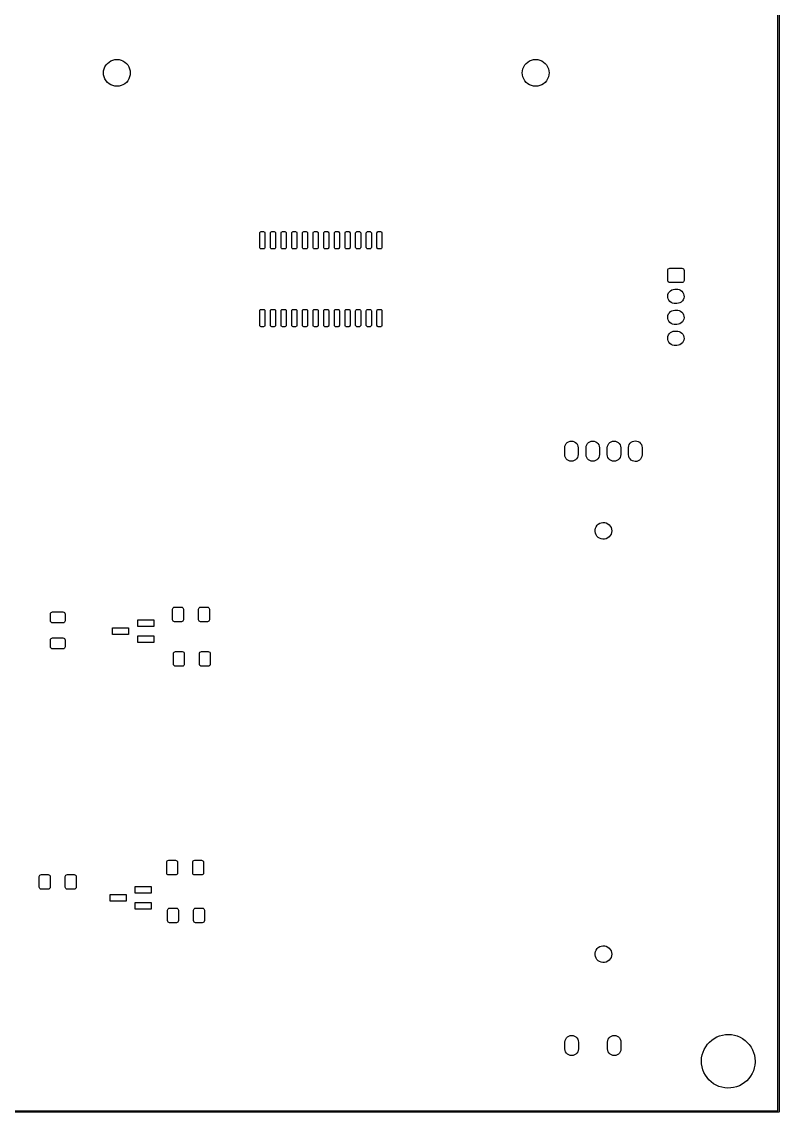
# Model space of a CAD drawing. Extents: x 0 to 360, y 0 to 260.
# Drawn here: x 269.7 to 360.1, y -0.1 to 130 of the extents above; entities that cross this region are included whole.
import ezdxf

# ---------------------------------------------------------------- set-up
doc = ezdxf.new("R2010")
doc.units = 0
doc.layers.add('BLACK', color=7, linetype='CONTINUOUS')

msp = doc.modelspace()

# ---------------------------------------------------------------- linework, layer by layer
at = {"layer": 'BLACK', "linetype": 'CONTINUOUS'}
for p, q in [((359.925, 0.075), (359.925, 259.925)), ((360.075, 260), (360.075, 0)), ((279.766, 124.85), (279.929, 125.041)), ((279.929, 125.041), (280.12, 125.204)), ((280.12, 125.204), (280.334, 125.336)), ((280.334, 125.336), (280.566, 125.432)), ((280.566, 125.432), (280.81, 125.49)), ((280.81, 125.49), (281.06, 125.51)), ((281.06, 125.51), (281.31, 125.49)), ((281.31, 125.49), (281.554, 125.432)), ((281.554, 125.432), (281.786, 125.336)), ((281.786, 125.336), (282, 125.204)), ((282, 125.204), (282.191, 125.041)), ((282.191, 125.041), (282.354, 124.85)), ((329.726, 124.85), (329.889, 125.041)), ((329.889, 125.041), (330.08, 125.204)), ((330.08, 125.204), (330.294, 125.336)), ((330.294, 125.336), (330.526, 125.432)), ((330.526, 125.432), (330.77, 125.49)), ((330.77, 125.49), (331.02, 125.51)), ((331.02, 125.51), (331.27, 125.49)), ((331.27, 125.49), (331.514, 125.432)), ((331.514, 125.432), (331.746, 125.336)), ((331.746, 125.336), (331.96, 125.204)), ((331.96, 125.204), (332.151, 125.041)), ((332.151, 125.041), (332.314, 124.85)), ((279.46, 123.91), (279.48, 124.16)), ((279.48, 123.66), (279.46, 123.91)), ((279.48, 124.16), (279.538, 124.404)), ((279.538, 123.416), (279.48, 123.66)), ((279.538, 124.404), (279.634, 124.636)), ((279.634, 124.636), (279.766, 124.85)), ((282.354, 124.85), (282.486, 124.636)), ((282.486, 124.636), (282.582, 124.404)), ((282.582, 124.404), (282.64, 124.16)), ((282.64, 123.66), (282.582, 123.416)), ((282.64, 124.16), (282.66, 123.91)), ((282.66, 123.91), (282.64, 123.66)), ((329.42, 123.91), (329.44, 124.16)), ((329.44, 123.66), (329.42, 123.91)), ((329.44, 124.16), (329.498, 124.404)), ((329.498, 123.416), (329.44, 123.66)), ((329.498, 124.404), (329.594, 124.636)), ((329.594, 124.636), (329.726, 124.85)), ((332.314, 124.85), (332.446, 124.636)), ((332.446, 124.636), (332.542, 124.404)), ((332.542, 124.404), (332.6, 124.16)), ((332.6, 123.66), (332.542, 123.416)), ((332.6, 124.16), (332.62, 123.91)), ((332.62, 123.91), (332.6, 123.66)), ((279.634, 123.184), (279.538, 123.416)), ((279.766, 122.97), (279.634, 123.184)), ((279.929, 122.779), (279.766, 122.97)), ((280.12, 122.616), (279.929, 122.779)), ((280.334, 122.484), (280.12, 122.616)), ((280.566, 122.388), (280.334, 122.484)), ((280.81, 122.33), (280.566, 122.388)), ((281.06, 122.31), (280.81, 122.33)), ((281.31, 122.33), (281.06, 122.31)), ((281.554, 122.388), (281.31, 122.33)), ((281.786, 122.484), (281.554, 122.388)), ((282, 122.616), (281.786, 122.484)), ((282.191, 122.779), (282, 122.616)), ((282.354, 122.97), (282.191, 122.779)), ((282.486, 123.184), (282.354, 122.97)), ((282.582, 123.416), (282.486, 123.184)), ((329.594, 123.184), (329.498, 123.416)), ((329.726, 122.97), (329.594, 123.184)), ((329.889, 122.779), (329.726, 122.97)), ((330.08, 122.616), (329.889, 122.779)), ((330.294, 122.484), (330.08, 122.616)), ((330.526, 122.388), (330.294, 122.484)), ((330.77, 122.33), (330.526, 122.388)), ((331.02, 122.31), (330.77, 122.33)), ((331.27, 122.33), (331.02, 122.31)), ((331.514, 122.388), (331.27, 122.33)), ((331.746, 122.484), (331.514, 122.388)), ((331.96, 122.616), (331.746, 122.484)), ((332.151, 122.779), (331.96, 122.616)), ((332.314, 122.97), (332.151, 122.779)), ((332.446, 123.184), (332.314, 122.97)), ((332.542, 123.416), (332.446, 123.184)), ((298.115, 104.825), (298.126, 104.882)), ((298.115, 103.075), (298.115, 104.825)), ((298.126, 104.882), (298.159, 104.931)), ((298.159, 104.931), (298.208, 104.964)), ((298.208, 104.964), (298.265, 104.975)), ((298.265, 104.975), (298.565, 104.975)), ((298.565, 104.975), (298.622, 104.964)), ((298.622, 104.964), (298.671, 104.931)), ((298.671, 104.931), (298.704, 104.882)), ((298.704, 104.882), (298.715, 104.825)), ((298.715, 104.825), (298.715, 103.075)), ((299.385, 104.825), (299.396, 104.882)), ((299.385, 103.075), (299.385, 104.825)), ((299.396, 104.882), (299.429, 104.931)), ((299.429, 104.931), (299.478, 104.964)), ((299.478, 104.964), (299.535, 104.975)), ((299.535, 104.975), (299.835, 104.975)), ((299.835, 104.975), (299.892, 104.964)), ((299.892, 104.964), (299.941, 104.931)), ((299.941, 104.931), (299.974, 104.882)), ((299.974, 104.882), (299.985, 104.825)), ((299.985, 104.825), (299.985, 103.075)), ((300.655, 104.825), (300.666, 104.882)), ((300.655, 103.075), (300.655, 104.825)), ((300.666, 104.882), (300.699, 104.931)), ((300.699, 104.931), (300.748, 104.964)), ((300.748, 104.964), (300.805, 104.975)), ((300.805, 104.975), (301.105, 104.975)), ((301.105, 104.975), (301.162, 104.964)), ((301.162, 104.964), (301.211, 104.931)), ((301.211, 104.931), (301.244, 104.882)), ((301.244, 104.882), (301.255, 104.825)), ((301.255, 104.825), (301.255, 103.075)), ((301.925, 104.825), (301.936, 104.882)), ((301.925, 103.075), (301.925, 104.825)), ((301.936, 104.882), (301.969, 104.931)), ((301.969, 104.931), (302.018, 104.964)), ((302.018, 104.964), (302.075, 104.975)), ((302.075, 104.975), (302.375, 104.975)), ((302.375, 104.975), (302.432, 104.964)), ((302.432, 104.964), (302.481, 104.931)), ((302.481, 104.931), (302.514, 104.882)), ((302.514, 104.882), (302.525, 104.825)), ((302.525, 104.825), (302.525, 103.075)), ((303.195, 104.825), (303.206, 104.882)), ((303.195, 103.075), (303.195, 104.825)), ((303.206, 104.882), (303.239, 104.931)), ((303.239, 104.931), (303.288, 104.964)), ((303.288, 104.964), (303.345, 104.975)), ((303.345, 104.975), (303.645, 104.975)), ((303.645, 104.975), (303.702, 104.964)), ((303.702, 104.964), (303.751, 104.931)), ((303.751, 104.931), (303.784, 104.882)), ((303.784, 104.882), (303.795, 104.825)), ((303.795, 104.825), (303.795, 103.075)), ((304.465, 104.825), (304.476, 104.882)), ((304.465, 103.075), (304.465, 104.825)), ((304.476, 104.882), (304.509, 104.931)), ((304.509, 104.931), (304.558, 104.964)), ((304.558, 104.964), (304.615, 104.975)), ((304.615, 104.975), (304.915, 104.975)), ((304.915, 104.975), (304.972, 104.964)), ((304.972, 104.964), (305.021, 104.931)), ((305.021, 104.931), (305.054, 104.882)), ((305.054, 104.882), (305.065, 104.825)), ((305.065, 104.825), (305.065, 103.075)), ((305.735, 104.825), (305.746, 104.882)), ((305.735, 103.075), (305.735, 104.825)), ((305.746, 104.882), (305.779, 104.931)), ((305.779, 104.931), (305.828, 104.964)), ((305.828, 104.964), (305.885, 104.975)), ((305.885, 104.975), (306.185, 104.975)), ((306.185, 104.975), (306.242, 104.964)), ((306.242, 104.964), (306.291, 104.931)), ((306.291, 104.931), (306.324, 104.882)), ((306.324, 104.882), (306.335, 104.825)), ((306.335, 104.825), (306.335, 103.075)), ((307.005, 104.825), (307.016, 104.882)), ((307.005, 103.075), (307.005, 104.825)), ((307.016, 104.882), (307.049, 104.931)), ((307.049, 104.931), (307.098, 104.964)), ((307.098, 104.964), (307.155, 104.975)), ((307.155, 104.975), (307.455, 104.975)), ((307.455, 104.975), (307.512, 104.964)), ((307.512, 104.964), (307.561, 104.931)), ((307.561, 104.931), (307.594, 104.882)), ((307.594, 104.882), (307.605, 104.825)), ((307.605, 104.825), (307.605, 103.075)), ((308.275, 104.825), (308.286, 104.882)), ((308.275, 103.075), (308.275, 104.825)), ((308.286, 104.882), (308.319, 104.931)), ((308.319, 104.931), (308.368, 104.964)), ((308.368, 104.964), (308.425, 104.975)), ((308.425, 104.975), (308.725, 104.975)), ((308.725, 104.975), (308.782, 104.964)), ((308.782, 104.964), (308.831, 104.931)), ((308.831, 104.931), (308.864, 104.882)), ((308.864, 104.882), (308.875, 104.825)), ((308.875, 104.825), (308.875, 103.075)), ((309.545, 104.825), (309.556, 104.882)), ((309.545, 103.075), (309.545, 104.825)), ((309.556, 104.882), (309.589, 104.931)), ((309.589, 104.931), (309.638, 104.964)), ((309.638, 104.964), (309.695, 104.975)), ((309.695, 104.975), (309.995, 104.975)), ((309.995, 104.975), (310.052, 104.964)), ((310.052, 104.964), (310.101, 104.931)), ((310.101, 104.931), (310.134, 104.882)), ((310.134, 104.882), (310.145, 104.825)), ((310.145, 104.825), (310.145, 103.075)), ((310.815, 104.825), (310.826, 104.882)), ((310.815, 103.075), (310.815, 104.825)), ((310.826, 104.882), (310.859, 104.931)), ((310.859, 104.931), (310.908, 104.964)), ((310.908, 104.964), (310.965, 104.975)), ((310.965, 104.975), (311.265, 104.975)), ((311.265, 104.975), (311.322, 104.964)), ((311.322, 104.964), (311.371, 104.931)), ((311.371, 104.931), (311.404, 104.882)), ((311.404, 104.882), (311.415, 104.825)), ((311.415, 104.825), (311.415, 103.075)), ((312.085, 104.825), (312.096, 104.882)), ((312.085, 103.075), (312.085, 104.825)), ((312.096, 104.882), (312.129, 104.931)), ((312.129, 104.931), (312.178, 104.964)), ((312.178, 104.964), (312.235, 104.975)), ((312.235, 104.975), (312.535, 104.975)), ((312.535, 104.975), (312.592, 104.964)), ((312.592, 104.964), (312.641, 104.931)), ((312.641, 104.931), (312.674, 104.882)), ((312.674, 104.882), (312.685, 104.825)), ((312.685, 104.825), (312.685, 103.075)), ((298.126, 103.018), (298.115, 103.075)), ((298.159, 102.969), (298.126, 103.018)), ((298.208, 102.936), (298.159, 102.969)), ((298.265, 102.925), (298.208, 102.936)), ((298.565, 102.925), (298.265, 102.925)), ((298.622, 102.936), (298.565, 102.925)), ((298.671, 102.969), (298.622, 102.936)), ((298.704, 103.018), (298.671, 102.969)), ((298.715, 103.075), (298.704, 103.018)), ((299.396, 103.018), (299.385, 103.075)), ((299.429, 102.969), (299.396, 103.018)), ((299.478, 102.936), (299.429, 102.969)), ((299.535, 102.925), (299.478, 102.936)), ((299.835, 102.925), (299.535, 102.925)), ((299.892, 102.936), (299.835, 102.925)), ((299.941, 102.969), (299.892, 102.936)), ((299.974, 103.018), (299.941, 102.969)), ((299.985, 103.075), (299.974, 103.018)), ((300.666, 103.018), (300.655, 103.075)), ((300.699, 102.969), (300.666, 103.018)), ((300.748, 102.936), (300.699, 102.969)), ((300.805, 102.925), (300.748, 102.936)), ((301.105, 102.925), (300.805, 102.925)), ((301.162, 102.936), (301.105, 102.925)), ((301.211, 102.969), (301.162, 102.936)), ((301.244, 103.018), (301.211, 102.969)), ((301.255, 103.075), (301.244, 103.018)), ((301.936, 103.018), (301.925, 103.075)), ((301.969, 102.969), (301.936, 103.018)), ((302.018, 102.936), (301.969, 102.969)), ((302.075, 102.925), (302.018, 102.936)), ((302.375, 102.925), (302.075, 102.925)), ((302.432, 102.936), (302.375, 102.925)), ((302.481, 102.969), (302.432, 102.936)), ((302.514, 103.018), (302.481, 102.969)), ((302.525, 103.075), (302.514, 103.018)), ((303.206, 103.018), (303.195, 103.075)), ((303.239, 102.969), (303.206, 103.018)), ((303.288, 102.936), (303.239, 102.969)), ((303.345, 102.925), (303.288, 102.936)), ((303.645, 102.925), (303.345, 102.925)), ((303.702, 102.936), (303.645, 102.925)), ((303.751, 102.969), (303.702, 102.936)), ((303.784, 103.018), (303.751, 102.969)), ((303.795, 103.075), (303.784, 103.018)), ((304.476, 103.018), (304.465, 103.075)), ((304.509, 102.969), (304.476, 103.018)), ((304.558, 102.936), (304.509, 102.969)), ((304.615, 102.925), (304.558, 102.936)), ((304.915, 102.925), (304.615, 102.925)), ((304.972, 102.936), (304.915, 102.925)), ((305.021, 102.969), (304.972, 102.936)), ((305.054, 103.018), (305.021, 102.969)), ((305.065, 103.075), (305.054, 103.018)), ((305.746, 103.018), (305.735, 103.075)), ((305.779, 102.969), (305.746, 103.018)), ((305.828, 102.936), (305.779, 102.969)), ((305.885, 102.925), (305.828, 102.936)), ((306.185, 102.925), (305.885, 102.925)), ((306.242, 102.936), (306.185, 102.925)), ((306.291, 102.969), (306.242, 102.936)), ((306.324, 103.018), (306.291, 102.969)), ((306.335, 103.075), (306.324, 103.018)), ((307.016, 103.018), (307.005, 103.075)), ((307.049, 102.969), (307.016, 103.018)), ((307.098, 102.936), (307.049, 102.969)), ((307.155, 102.925), (307.098, 102.936)), ((307.455, 102.925), (307.155, 102.925)), ((307.512, 102.936), (307.455, 102.925)), ((307.561, 102.969), (307.512, 102.936)), ((307.594, 103.018), (307.561, 102.969)), ((307.605, 103.075), (307.594, 103.018)), ((308.286, 103.018), (308.275, 103.075)), ((308.319, 102.969), (308.286, 103.018)), ((308.368, 102.936), (308.319, 102.969)), ((308.425, 102.925), (308.368, 102.936)), ((308.725, 102.925), (308.425, 102.925)), ((308.782, 102.936), (308.725, 102.925)), ((308.831, 102.969), (308.782, 102.936)), ((308.864, 103.018), (308.831, 102.969)), ((308.875, 103.075), (308.864, 103.018)), ((309.556, 103.018), (309.545, 103.075)), ((309.589, 102.969), (309.556, 103.018)), ((309.638, 102.936), (309.589, 102.969)), ((309.695, 102.925), (309.638, 102.936)), ((309.995, 102.925), (309.695, 102.925)), ((310.052, 102.936), (309.995, 102.925)), ((310.101, 102.969), (310.052, 102.936)), ((310.134, 103.018), (310.101, 102.969)), ((310.145, 103.075), (310.134, 103.018)), ((310.826, 103.018), (310.815, 103.075)), ((310.859, 102.969), (310.826, 103.018)), ((310.908, 102.936), (310.859, 102.969)), ((310.965, 102.925), (310.908, 102.936)), ((311.265, 102.925), (310.965, 102.925)), ((311.322, 102.936), (311.265, 102.925)), ((311.371, 102.969), (311.322, 102.936)), ((311.404, 103.018), (311.371, 102.969)), ((311.415, 103.075), (311.404, 103.018)), ((312.096, 103.018), (312.085, 103.075)), ((312.129, 102.969), (312.096, 103.018)), ((312.178, 102.936), (312.129, 102.969)), ((312.235, 102.925), (312.178, 102.936)), ((312.535, 102.925), (312.235, 102.925)), ((312.592, 102.936), (312.535, 102.925)), ((312.641, 102.969), (312.592, 102.936)), ((312.674, 103.018), (312.641, 102.969)), ((312.685, 103.075), (312.674, 103.018)), ((346.775, 100.35), (346.794, 100.446)), ((346.775, 99.15), (346.775, 100.35)), ((346.794, 100.446), (346.848, 100.527)), ((346.848, 100.527), (346.929, 100.581)), ((346.929, 100.581), (347.025, 100.6)), ((347.025, 100.6), (348.475, 100.6)), ((348.475, 100.6), (348.571, 100.581)), ((348.571, 100.581), (348.652, 100.527)), ((348.652, 100.527), (348.706, 100.446)), ((348.706, 100.446), (348.725, 100.35)), ((348.725, 100.35), (348.725, 99.15)), ((346.794, 99.0543), (346.775, 99.15)), ((346.848, 98.9732), (346.794, 99.0543)), ((346.929, 98.919), (346.848, 98.9732)), ((347.025, 98.9), (346.929, 98.919)), ((348.475, 98.9), (347.025, 98.9)), ((348.571, 98.919), (348.475, 98.9)), ((348.652, 98.9732), (348.571, 98.919)), ((348.706, 99.0543), (348.652, 98.9732)), ((348.725, 99.15), (348.706, 99.0543)), ((346.806, 97.4786), (346.874, 97.6491)), ((346.874, 97.6491), (346.978, 97.8009)), ((346.978, 97.8009), (347.111, 97.927)), ((347.111, 97.927), (347.268, 98.0216)), ((347.268, 98.0216), (347.442, 98.0802)), ((347.442, 98.0802), (347.625, 98.1)), ((347.625, 98.1), (347.875, 98.1)), ((347.875, 98.1), (347.97, 98.0947)), ((347.97, 98.0947), (348.149, 98.0547)), ((348.149, 98.0547), (348.315, 97.9771)), ((348.315, 97.9771), (348.461, 97.8655)), ((348.461, 97.8655), (348.58, 97.7253)), ((348.58, 97.7253), (348.665, 97.5629)), ((348.665, 97.5629), (348.714, 97.3859)), ((346.776, 97.2974), (346.806, 97.4786)), ((346.786, 97.1141), (346.776, 97.2974)), ((346.835, 96.9371), (346.786, 97.1141)), ((346.92, 96.7747), (346.835, 96.9371)), ((347.039, 96.6345), (346.92, 96.7747)), ((347.185, 96.5229), (347.039, 96.6345)), ((347.351, 96.4453), (347.185, 96.5229)), ((347.53, 96.4053), (347.351, 96.4453)), ((347.625, 96.4), (347.53, 96.4053)), ((347.875, 96.4), (347.625, 96.4)), ((348.058, 96.4198), (347.875, 96.4)), ((348.232, 96.4784), (348.058, 96.4198)), ((348.389, 96.5729), (348.232, 96.4784)), ((348.522, 96.6991), (348.389, 96.5729)), ((348.626, 96.8509), (348.522, 96.6991)), ((348.694, 97.0214), (348.626, 96.8509)), ((348.724, 97.2026), (348.694, 97.0214)), ((348.714, 97.3859), (348.724, 97.2026)), ((298.115, 95.525), (298.126, 95.5824)), ((298.115, 93.775), (298.115, 95.525)), ((298.126, 95.5824), (298.159, 95.6311)), ((298.159, 95.6311), (298.208, 95.6636)), ((298.208, 95.6636), (298.265, 95.675)), ((298.265, 95.675), (298.565, 95.675)), ((298.565, 95.675), (298.622, 95.6636)), ((298.622, 95.6636), (298.671, 95.6311)), ((298.671, 95.6311), (298.704, 95.5824)), ((298.704, 95.5824), (298.715, 95.525)), ((298.715, 95.525), (298.715, 93.775)), ((299.385, 95.525), (299.396, 95.5824)), ((299.385, 93.775), (299.385, 95.525)), ((299.396, 95.5824), (299.429, 95.6311)), ((299.429, 95.6311), (299.478, 95.6636)), ((299.478, 95.6636), (299.535, 95.675)), ((299.535, 95.675), (299.835, 95.675)), ((299.835, 95.675), (299.892, 95.6636)), ((299.892, 95.6636), (299.941, 95.6311)), ((299.941, 95.6311), (299.974, 95.5824)), ((299.974, 95.5824), (299.985, 95.525)), ((299.985, 95.525), (299.985, 93.775)), ((300.655, 95.525), (300.666, 95.5824)), ((300.655, 93.775), (300.655, 95.525)), ((300.666, 95.5824), (300.699, 95.6311)), ((300.699, 95.6311), (300.748, 95.6636)), ((300.748, 95.6636), (300.805, 95.675)), ((300.805, 95.675), (301.105, 95.675)), ((301.105, 95.675), (301.162, 95.6636)), ((301.162, 95.6636), (301.211, 95.6311)), ((301.211, 95.6311), (301.244, 95.5824)), ((301.244, 95.5824), (301.255, 95.525)), ((301.255, 95.525), (301.255, 93.775)), ((301.925, 95.525), (301.936, 95.5824)), ((301.925, 93.775), (301.925, 95.525)), ((301.936, 95.5824), (301.969, 95.6311)), ((301.969, 95.6311), (302.018, 95.6636)), ((302.018, 95.6636), (302.075, 95.675)), ((302.075, 95.675), (302.375, 95.675)), ((302.375, 95.675), (302.432, 95.6636)), ((302.432, 95.6636), (302.481, 95.6311)), ((302.481, 95.6311), (302.514, 95.5824)), ((302.514, 95.5824), (302.525, 95.525)), ((302.525, 95.525), (302.525, 93.775)), ((303.195, 95.525), (303.206, 95.5824)), ((303.195, 93.775), (303.195, 95.525)), ((303.206, 95.5824), (303.239, 95.6311)), ((303.239, 95.6311), (303.288, 95.6636)), ((303.288, 95.6636), (303.345, 95.675)), ((303.345, 95.675), (303.645, 95.675)), ((303.645, 95.675), (303.702, 95.6636)), ((303.702, 95.6636), (303.751, 95.6311)), ((303.751, 95.6311), (303.784, 95.5824)), ((303.784, 95.5824), (303.795, 95.525)), ((303.795, 95.525), (303.795, 93.775)), ((304.465, 95.525), (304.476, 95.5824)), ((304.465, 93.775), (304.465, 95.525)), ((304.476, 95.5824), (304.509, 95.6311)), ((304.509, 95.6311), (304.558, 95.6636)), ((304.558, 95.6636), (304.615, 95.675)), ((304.615, 95.675), (304.915, 95.675)), ((304.915, 95.675), (304.972, 95.6636)), ((304.972, 95.6636), (305.021, 95.6311)), ((305.021, 95.6311), (305.054, 95.5824)), ((305.054, 95.5824), (305.065, 95.525)), ((305.065, 95.525), (305.065, 93.775)), ((305.735, 95.525), (305.746, 95.5824)), ((305.735, 93.775), (305.735, 95.525)), ((305.746, 95.5824), (305.779, 95.6311)), ((305.779, 95.6311), (305.828, 95.6636)), ((305.828, 95.6636), (305.885, 95.675)), ((305.885, 95.675), (306.185, 95.675)), ((306.185, 95.675), (306.242, 95.6636)), ((306.242, 95.6636), (306.291, 95.6311)), ((306.291, 95.6311), (306.324, 95.5824)), ((306.324, 95.5824), (306.335, 95.525)), ((306.335, 95.525), (306.335, 93.775)), ((307.005, 95.525), (307.016, 95.5824)), ((307.005, 93.775), (307.005, 95.525)), ((307.016, 95.5824), (307.049, 95.6311)), ((307.049, 95.6311), (307.098, 95.6636)), ((307.098, 95.6636), (307.155, 95.675)), ((307.155, 95.675), (307.455, 95.675)), ((307.455, 95.675), (307.512, 95.6636)), ((307.512, 95.6636), (307.561, 95.6311)), ((307.561, 95.6311), (307.594, 95.5824)), ((307.594, 95.5824), (307.605, 95.525)), ((307.605, 95.525), (307.605, 93.775)), ((308.275, 95.525), (308.286, 95.5824)), ((308.275, 93.775), (308.275, 95.525)), ((308.286, 95.5824), (308.319, 95.6311)), ((308.319, 95.6311), (308.368, 95.6636)), ((308.368, 95.6636), (308.425, 95.675)), ((308.425, 95.675), (308.725, 95.675)), ((308.725, 95.675), (308.782, 95.6636)), ((308.782, 95.6636), (308.831, 95.6311)), ((308.831, 95.6311), (308.864, 95.5824)), ((308.864, 95.5824), (308.875, 95.525)), ((308.875, 95.525), (308.875, 93.775)), ((309.545, 95.525), (309.556, 95.5824)), ((309.545, 93.775), (309.545, 95.525)), ((309.556, 95.5824), (309.589, 95.6311)), ((309.589, 95.6311), (309.638, 95.6636)), ((309.638, 95.6636), (309.695, 95.675)), ((309.695, 95.675), (309.995, 95.675)), ((309.995, 95.675), (310.052, 95.6636)), ((310.052, 95.6636), (310.101, 95.6311)), ((310.101, 95.6311), (310.134, 95.5824)), ((310.134, 95.5824), (310.145, 95.525)), ((310.145, 95.525), (310.145, 93.775)), ((310.815, 95.525), (310.826, 95.5824)), ((310.815, 93.775), (310.815, 95.525)), ((310.826, 95.5824), (310.859, 95.6311)), ((310.859, 95.6311), (310.908, 95.6636)), ((310.908, 95.6636), (310.965, 95.675)), ((310.965, 95.675), (311.265, 95.675)), ((311.265, 95.675), (311.322, 95.6636)), ((311.322, 95.6636), (311.371, 95.6311)), ((311.371, 95.6311), (311.404, 95.5824)), ((311.404, 95.5824), (311.415, 95.525)), ((311.415, 95.525), (311.415, 93.775)), ((312.085, 95.525), (312.096, 95.5824)), ((312.085, 93.775), (312.085, 95.525)), ((312.096, 95.5824), (312.129, 95.6311)), ((312.129, 95.6311), (312.178, 95.6636)), ((312.178, 95.6636), (312.235, 95.675)), ((312.235, 95.675), (312.535, 95.675)), ((312.535, 95.675), (312.592, 95.6636)), ((312.592, 95.6636), (312.641, 95.6311)), ((312.641, 95.6311), (312.674, 95.5824)), ((312.674, 95.5824), (312.685, 95.525)), ((312.685, 95.525), (312.685, 93.775)), ((346.776, 94.7974), (346.806, 94.9786)), ((346.806, 94.9786), (346.874, 95.1491)), ((346.874, 95.1491), (346.978, 95.3009)), ((346.978, 95.3009), (347.111, 95.427)), ((347.111, 95.427), (347.268, 95.5216)), ((347.268, 95.5216), (347.442, 95.5802)), ((347.442, 95.5802), (347.625, 95.6)), ((347.625, 95.6), (347.875, 95.6)), ((347.875, 95.6), (347.97, 95.5947)), ((347.97, 95.5947), (348.149, 95.5547)), ((348.149, 95.5547), (348.315, 95.4771)), ((348.315, 95.4771), (348.461, 95.3655)), ((348.461, 95.3655), (348.58, 95.2253)), ((348.58, 95.2253), (348.665, 95.0629)), ((348.665, 95.0629), (348.714, 94.8859)), ((298.126, 93.7176), (298.115, 93.775)), ((298.159, 93.6689), (298.126, 93.7176)), ((298.208, 93.6364), (298.159, 93.6689)), ((298.671, 93.6689), (298.622, 93.6364)), ((298.704, 93.7176), (298.671, 93.6689)), ((298.715, 93.775), (298.704, 93.7176)), ((299.396, 93.7176), (299.385, 93.775)), ((299.429, 93.6689), (299.396, 93.7176)), ((299.478, 93.6364), (299.429, 93.6689)), ((299.941, 93.6689), (299.892, 93.6364)), ((299.974, 93.7176), (299.941, 93.6689)), ((299.985, 93.775), (299.974, 93.7176)), ((300.666, 93.7176), (300.655, 93.775)), ((300.699, 93.6689), (300.666, 93.7176)), ((300.748, 93.6364), (300.699, 93.6689)), ((301.211, 93.6689), (301.162, 93.6364)), ((301.244, 93.7176), (301.211, 93.6689)), ((301.255, 93.775), (301.244, 93.7176)), ((301.936, 93.7176), (301.925, 93.775)), ((301.969, 93.6689), (301.936, 93.7176)), ((302.018, 93.6364), (301.969, 93.6689)), ((302.481, 93.6689), (302.432, 93.6364)), ((302.514, 93.7176), (302.481, 93.6689)), ((302.525, 93.775), (302.514, 93.7176)), ((303.206, 93.7176), (303.195, 93.775)), ((303.239, 93.6689), (303.206, 93.7176)), ((303.288, 93.6364), (303.239, 93.6689)), ((303.751, 93.6689), (303.702, 93.6364)), ((303.784, 93.7176), (303.751, 93.6689)), ((303.795, 93.775), (303.784, 93.7176)), ((304.476, 93.7176), (304.465, 93.775)), ((304.509, 93.6689), (304.476, 93.7176)), ((304.558, 93.6364), (304.509, 93.6689)), ((305.021, 93.6689), (304.972, 93.6364)), ((305.054, 93.7176), (305.021, 93.6689)), ((305.065, 93.775), (305.054, 93.7176)), ((305.746, 93.7176), (305.735, 93.775)), ((305.779, 93.6689), (305.746, 93.7176)), ((305.828, 93.6364), (305.779, 93.6689)), ((306.291, 93.6689), (306.242, 93.6364)), ((306.324, 93.7176), (306.291, 93.6689)), ((306.335, 93.775), (306.324, 93.7176)), ((307.016, 93.7176), (307.005, 93.775)), ((307.049, 93.6689), (307.016, 93.7176)), ((307.098, 93.6364), (307.049, 93.6689)), ((307.561, 93.6689), (307.512, 93.6364)), ((307.594, 93.7176), (307.561, 93.6689)), ((307.605, 93.775), (307.594, 93.7176)), ((308.286, 93.7176), (308.275, 93.775)), ((308.319, 93.6689), (308.286, 93.7176)), ((308.368, 93.6364), (308.319, 93.6689)), ((308.831, 93.6689), (308.782, 93.6364)), ((308.864, 93.7176), (308.831, 93.6689)), ((308.875, 93.775), (308.864, 93.7176)), ((309.556, 93.7176), (309.545, 93.775)), ((309.589, 93.6689), (309.556, 93.7176)), ((309.638, 93.6364), (309.589, 93.6689)), ((310.101, 93.6689), (310.052, 93.6364)), ((310.134, 93.7176), (310.101, 93.6689)), ((310.145, 93.775), (310.134, 93.7176)), ((310.826, 93.7176), (310.815, 93.775)), ((310.859, 93.6689), (310.826, 93.7176)), ((310.908, 93.6364), (310.859, 93.6689)), ((311.371, 93.6689), (311.322, 93.6364)), ((311.404, 93.7176), (311.371, 93.6689)), ((311.415, 93.775), (311.404, 93.7176)), ((312.096, 93.7176), (312.085, 93.775)), ((312.129, 93.6689), (312.096, 93.7176)), ((312.178, 93.6364), (312.129, 93.6689)), ((312.641, 93.6689), (312.592, 93.6364)), ((312.674, 93.7176), (312.641, 93.6689)), ((312.685, 93.775), (312.674, 93.7176)), ((346.786, 94.6141), (346.776, 94.7974)), ((346.835, 94.4371), (346.786, 94.6141)), ((346.92, 94.2747), (346.835, 94.4371)), ((347.039, 94.1345), (346.92, 94.2747)), ((347.185, 94.0229), (347.039, 94.1345)), ((347.351, 93.9453), (347.185, 94.0229)), ((347.53, 93.9053), (347.351, 93.9453)), ((347.625, 93.9), (347.53, 93.9053)), ((347.875, 93.9), (347.625, 93.9)), ((348.058, 93.9198), (347.875, 93.9)), ((348.232, 93.9784), (348.058, 93.9198)), ((348.389, 94.0729), (348.232, 93.9784)), ((348.522, 94.1991), (348.389, 94.0729)), ((348.626, 94.3509), (348.522, 94.1991)), ((348.694, 94.5214), (348.626, 94.3509)), ((348.724, 94.7026), (348.694, 94.5214)), ((348.714, 94.8859), (348.724, 94.7026)), ((298.265, 93.625), (298.208, 93.6364)), ((298.565, 93.625), (298.265, 93.625)), ((298.622, 93.6364), (298.565, 93.625)), ((299.535, 93.625), (299.478, 93.6364)), ((299.835, 93.625), (299.535, 93.625)), ((299.892, 93.6364), (299.835, 93.625)), ((300.805, 93.625), (300.748, 93.6364)), ((301.105, 93.625), (300.805, 93.625)), ((301.162, 93.6364), (301.105, 93.625)), ((302.075, 93.625), (302.018, 93.6364)), ((302.375, 93.625), (302.075, 93.625)), ((302.432, 93.6364), (302.375, 93.625)), ((303.345, 93.625), (303.288, 93.6364)), ((303.645, 93.625), (303.345, 93.625)), ((303.702, 93.6364), (303.645, 93.625)), ((304.615, 93.625), (304.558, 93.6364)), ((304.915, 93.625), (304.615, 93.625)), ((304.972, 93.6364), (304.915, 93.625)), ((305.885, 93.625), (305.828, 93.6364)), ((306.185, 93.625), (305.885, 93.625)), ((306.242, 93.6364), (306.185, 93.625)), ((307.155, 93.625), (307.098, 93.6364)), ((307.455, 93.625), (307.155, 93.625)), ((307.512, 93.6364), (307.455, 93.625)), ((308.425, 93.625), (308.368, 93.6364)), ((308.725, 93.625), (308.425, 93.625)), ((308.782, 93.6364), (308.725, 93.625)), ((309.695, 93.625), (309.638, 93.6364)), ((309.995, 93.625), (309.695, 93.625)), ((310.052, 93.6364), (309.995, 93.625)), ((310.965, 93.625), (310.908, 93.6364)), ((311.265, 93.625), (310.965, 93.625)), ((311.322, 93.6364), (311.265, 93.625)), ((312.235, 93.625), (312.178, 93.6364)), ((312.535, 93.625), (312.235, 93.625)), ((312.592, 93.6364), (312.535, 93.625)), ((346.776, 92.2974), (346.806, 92.4786)), ((346.806, 92.4786), (346.874, 92.6491)), ((346.874, 92.6491), (346.978, 92.8009)), ((346.978, 92.8009), (347.111, 92.927)), ((347.111, 92.927), (347.268, 93.0216)), ((347.268, 93.0216), (347.442, 93.0802)), ((347.442, 93.0802), (347.625, 93.1)), ((347.625, 93.1), (347.875, 93.1)), ((347.875, 93.1), (347.97, 93.0947)), ((347.97, 93.0947), (348.149, 93.0547)), ((348.149, 93.0547), (348.315, 92.9771)), ((348.315, 92.9771), (348.461, 92.8655)), ((348.461, 92.8655), (348.58, 92.7253)), ((348.58, 92.7253), (348.665, 92.5629)), ((348.665, 92.5629), (348.714, 92.3859)), ((348.714, 92.3859), (348.724, 92.2026)), ((346.786, 92.1141), (346.776, 92.2974)), ((346.835, 91.9371), (346.786, 92.1141)), ((346.92, 91.7747), (346.835, 91.9371)), ((347.039, 91.6345), (346.92, 91.7747)), ((347.185, 91.5229), (347.039, 91.6345)), ((347.351, 91.4453), (347.185, 91.5229)), ((347.53, 91.4053), (347.351, 91.4453)), ((347.625, 91.4), (347.53, 91.4053)), ((347.875, 91.4), (347.625, 91.4)), ((348.058, 91.4198), (347.875, 91.4)), ((348.232, 91.4784), (348.058, 91.4198)), ((348.389, 91.5729), (348.232, 91.4784)), ((348.522, 91.6991), (348.389, 91.5729)), ((348.626, 91.8509), (348.522, 91.6991)), ((348.694, 92.0214), (348.626, 91.8509)), ((348.724, 92.2026), (348.694, 92.0214)), ((334.49, 79.1912), (334.512, 79.3681)), ((334.512, 79.3681), (334.573, 79.5357)), ((334.573, 79.5357), (334.67, 79.6856)), ((334.67, 79.6856), (334.797, 79.8104)), ((334.797, 79.8104), (334.949, 79.9039)), ((334.949, 79.9039), (335.118, 79.9613)), ((335.118, 79.9613), (335.296, 79.98)), ((335.296, 79.98), (335.473, 79.9589)), ((335.473, 79.9589), (335.641, 79.899)), ((335.641, 79.899), (335.791, 79.8035)), ((335.791, 79.8035), (335.917, 79.6769)), ((335.917, 79.6769), (336.011, 79.5257)), ((336.011, 79.5257), (336.07, 79.3572)), ((336.07, 79.3572), (336.09, 79.18)), ((337.03, 79.1912), (337.052, 79.3681)), ((337.052, 79.3681), (337.113, 79.5357)), ((337.113, 79.5357), (337.21, 79.6856)), ((337.21, 79.6856), (337.337, 79.8104)), ((337.337, 79.8104), (337.489, 79.9039)), ((337.489, 79.9039), (337.658, 79.9613)), ((337.658, 79.9613), (337.836, 79.98)), ((337.836, 79.98), (338.013, 79.9589)), ((338.013, 79.9589), (338.181, 79.899)), ((338.181, 79.899), (338.331, 79.8035)), ((338.331, 79.8035), (338.457, 79.6769)), ((338.457, 79.6769), (338.551, 79.5257)), ((338.551, 79.5257), (338.61, 79.3572)), ((338.61, 79.3572), (338.63, 79.18)), ((339.57, 79.1912), (339.592, 79.3681)), ((339.592, 79.3681), (339.653, 79.5357)), ((339.653, 79.5357), (339.75, 79.6856)), ((339.75, 79.6856), (339.877, 79.8104)), ((339.877, 79.8104), (340.029, 79.9039)), ((340.029, 79.9039), (340.198, 79.9613)), ((340.198, 79.9613), (340.376, 79.98)), ((340.376, 79.98), (340.553, 79.9589)), ((340.553, 79.9589), (340.721, 79.899)), ((340.721, 79.899), (340.871, 79.8035)), ((340.871, 79.8035), (340.997, 79.6769)), ((340.997, 79.6769), (341.091, 79.5257)), ((341.091, 79.5257), (341.15, 79.3572)), ((341.15, 79.3572), (341.17, 79.18)), ((342.11, 79.2222), (342.132, 79.3991)), ((342.132, 79.3991), (342.193, 79.5667)), ((342.193, 79.5667), (342.29, 79.7166)), ((342.29, 79.7166), (342.417, 79.8414)), ((342.417, 79.8414), (342.569, 79.9349)), ((342.569, 79.9349), (342.738, 79.9923)), ((342.738, 79.9923), (342.916, 80.011)), ((342.916, 80.011), (343.093, 79.9899)), ((343.093, 79.9899), (343.261, 79.93)), ((343.261, 79.93), (343.411, 79.8345)), ((343.411, 79.8345), (343.537, 79.7079)), ((343.537, 79.7079), (343.631, 79.5567)), ((343.631, 79.5567), (343.69, 79.3882)), ((343.69, 79.3882), (343.71, 79.211)), ((334.49, 79.18), (334.49, 79.1912)), ((334.49, 78.38), (334.49, 79.18)), ((334.51, 78.2028), (334.49, 78.38)), ((334.569, 78.0343), (334.51, 78.2028)), ((336.068, 78.1919), (336.007, 78.0243)), ((336.09, 78.3688), (336.068, 78.1919)), ((336.09, 79.18), (336.09, 78.38)), ((336.09, 78.38), (336.09, 78.3688)), ((337.03, 79.18), (337.03, 79.1912)), ((337.03, 78.38), (337.03, 79.18)), ((337.05, 78.2028), (337.03, 78.38)), ((337.109, 78.0343), (337.05, 78.2028)), ((338.608, 78.1919), (338.547, 78.0243)), ((338.63, 78.3688), (338.608, 78.1919)), ((338.63, 79.18), (338.63, 78.38)), ((338.63, 78.38), (338.63, 78.3688)), ((339.57, 79.18), (339.57, 79.1912)), ((339.57, 78.38), (339.57, 79.18)), ((339.59, 78.2028), (339.57, 78.38)), ((339.649, 78.0343), (339.59, 78.2028)), ((341.148, 78.1919), (341.087, 78.0243)), ((341.17, 78.3688), (341.148, 78.1919)), ((341.17, 79.18), (341.17, 78.38)), ((341.17, 78.38), (341.17, 78.3688)), ((342.11, 79.211), (342.11, 79.2222)), ((342.11, 78.349), (342.11, 79.211)), ((342.13, 78.1718), (342.11, 78.349)), ((342.189, 78.0033), (342.13, 78.1718)), ((343.688, 78.1609), (343.627, 77.9933)), ((343.71, 78.3378), (343.688, 78.1609)), ((343.71, 79.211), (343.71, 78.349)), ((343.71, 78.349), (343.71, 78.3378)), ((334.663, 77.8831), (334.569, 78.0343)), ((334.789, 77.7565), (334.663, 77.8831)), ((334.939, 77.661), (334.789, 77.7565)), ((335.107, 77.6011), (334.939, 77.661)), ((335.284, 77.58), (335.107, 77.6011)), ((335.462, 77.5987), (335.284, 77.58)), ((335.631, 77.6561), (335.462, 77.5987)), ((335.783, 77.7496), (335.631, 77.6561)), ((335.91, 77.8744), (335.783, 77.7496)), ((336.007, 78.0243), (335.91, 77.8744)), ((337.203, 77.8831), (337.109, 78.0343)), ((337.329, 77.7565), (337.203, 77.8831)), ((337.479, 77.661), (337.329, 77.7565)), ((337.647, 77.6011), (337.479, 77.661)), ((337.824, 77.58), (337.647, 77.6011)), ((338.002, 77.5987), (337.824, 77.58)), ((338.171, 77.6561), (338.002, 77.5987)), ((338.323, 77.7496), (338.171, 77.6561)), ((338.45, 77.8744), (338.323, 77.7496)), ((338.547, 78.0243), (338.45, 77.8744)), ((339.743, 77.8831), (339.649, 78.0343)), ((339.869, 77.7565), (339.743, 77.8831)), ((340.019, 77.661), (339.869, 77.7565)), ((340.187, 77.6011), (340.019, 77.661)), ((340.364, 77.58), (340.187, 77.6011)), ((340.542, 77.5987), (340.364, 77.58)), ((340.711, 77.6561), (340.542, 77.5987)), ((340.863, 77.7496), (340.711, 77.6561)), ((340.99, 77.8744), (340.863, 77.7496)), ((341.087, 78.0243), (340.99, 77.8744)), ((342.283, 77.8521), (342.189, 78.0033)), ((342.409, 77.7255), (342.283, 77.8521)), ((342.559, 77.63), (342.409, 77.7255)), ((342.727, 77.5701), (342.559, 77.63)), ((342.904, 77.549), (342.727, 77.5701)), ((343.082, 77.5677), (342.904, 77.549)), ((343.251, 77.6251), (343.082, 77.5677)), ((343.403, 77.7186), (343.251, 77.6251)), ((343.53, 77.8434), (343.403, 77.7186)), ((343.627, 77.9933), (343.53, 77.8434)), ((338.662, 70.1788), (338.851, 70.2486)), ((338.851, 70.2486), (339.051, 70.2788)), ((339.051, 70.2788), (339.253, 70.2682)), ((339.253, 70.2682), (339.449, 70.2173)), ((338.105, 69.3845), (338.147, 69.5824)), ((338.105, 69.1824), (338.105, 69.3845)), ((338.145, 68.9843), (338.105, 69.1824)), ((338.224, 68.7982), (338.145, 68.9843)), ((338.147, 69.5824), (338.227, 69.7679)), ((338.227, 69.7679), (338.343, 69.9334)), ((338.343, 69.9334), (338.49, 70.0723)), ((338.49, 70.0723), (338.662, 70.1788)), ((339.449, 70.2173), (339.63, 70.128)), ((339.63, 70.128), (339.79, 70.0042)), ((339.79, 70.0042), (339.921, 69.8507)), ((339.921, 69.8507), (340.019, 69.6739)), ((340.078, 69.0721), (340.016, 68.8797)), ((340.019, 69.6739), (340.08, 69.4811)), ((340.1, 69.273), (340.078, 69.0721)), ((340.08, 69.4811), (340.1, 69.28)), ((340.1, 69.28), (340.1, 69.273)), ((338.338, 68.6319), (338.224, 68.7982)), ((338.484, 68.492), (338.338, 68.6319)), ((338.655, 68.3843), (338.484, 68.492)), ((338.845, 68.3132), (338.655, 68.3843)), ((339.044, 68.2816), (338.845, 68.3132)), ((339.246, 68.2907), (339.044, 68.2816)), ((339.442, 68.3403), (339.246, 68.2907)), ((339.624, 68.4283), (339.442, 68.3403)), ((339.785, 68.551), (339.624, 68.4283)), ((339.917, 68.7036), (339.785, 68.551)), ((340.016, 68.8797), (339.917, 68.7036)), ((287.7, 59.925), (287.719, 60.0207)), ((287.7, 58.675), (287.7, 59.925)), ((287.719, 60.0207), (287.773, 60.1018)), ((287.773, 60.1018), (287.854, 60.156)), ((287.854, 60.156), (287.95, 60.175)), ((287.95, 60.175), (288.75, 60.175)), ((288.75, 60.175), (288.846, 60.156)), ((288.846, 60.156), (288.927, 60.1018)), ((288.927, 60.1018), (288.981, 60.0207)), ((288.981, 60.0207), (289, 59.925)), ((289, 59.925), (289, 58.675)), ((290.8, 59.925), (290.819, 60.0207)), ((290.8, 58.675), (290.8, 59.925)), ((290.819, 60.0207), (290.873, 60.1018)), ((290.873, 60.1018), (290.954, 60.156)), ((290.954, 60.156), (291.05, 60.175)), ((291.05, 60.175), (291.85, 60.175)), ((291.85, 60.175), (291.946, 60.156)), ((291.946, 60.156), (292.027, 60.1018)), ((292.027, 60.1018), (292.081, 60.0207)), ((292.081, 60.0207), (292.1, 59.925)), ((292.1, 59.925), (292.1, 58.675)), ((273.125, 59.35), (273.144, 59.4457)), ((273.125, 58.55), (273.125, 59.35)), ((273.144, 58.4543), (273.125, 58.55)), ((273.144, 59.4457), (273.198, 59.5268)), ((273.198, 59.5268), (273.279, 59.581)), ((273.279, 59.581), (273.375, 59.6)), ((273.375, 59.6), (274.625, 59.6)), ((274.625, 59.6), (274.721, 59.581)), ((274.721, 59.581), (274.802, 59.5268)), ((274.802, 59.5268), (274.856, 59.4457)), ((274.856, 59.4457), (274.875, 59.35)), ((274.875, 58.55), (274.856, 58.4543)), ((274.875, 59.35), (274.875, 58.55)), ((283.55, 57.85), (283.55, 58.65)), ((283.55, 58.65), (285.45, 58.65)), ((285.45, 58.65), (285.45, 57.85)), ((287.719, 58.5793), (287.7, 58.675)), ((287.773, 58.4982), (287.719, 58.5793)), ((288.981, 58.5793), (288.927, 58.4982)), ((289, 58.675), (288.981, 58.5793)), ((290.819, 58.5793), (290.8, 58.675)), ((290.873, 58.4982), (290.819, 58.5793)), ((292.081, 58.5793), (292.027, 58.4982)), ((292.1, 58.675), (292.081, 58.5793)), ((273.198, 58.3732), (273.144, 58.4543)), ((273.279, 58.319), (273.198, 58.3732)), ((273.375, 58.3), (273.279, 58.319)), ((274.625, 58.3), (273.375, 58.3)), ((274.721, 58.319), (274.625, 58.3)), ((274.802, 58.3732), (274.721, 58.319)), ((274.856, 58.4543), (274.802, 58.3732)), ((280.55, 56.9), (280.55, 57.7)), ((280.55, 57.7), (282.45, 57.7)), ((282.45, 57.7), (282.45, 56.9)), ((285.45, 57.85), (283.55, 57.85)), ((287.854, 58.444), (287.773, 58.4982)), ((287.95, 58.425), (287.854, 58.444)), ((288.75, 58.425), (287.95, 58.425)), ((288.846, 58.444), (288.75, 58.425)), ((288.927, 58.4982), (288.846, 58.444)), ((290.954, 58.444), (290.873, 58.4982)), ((291.05, 58.425), (290.954, 58.444)), ((291.85, 58.425), (291.05, 58.425)), ((291.946, 58.444), (291.85, 58.425)), ((292.027, 58.4982), (291.946, 58.444)), ((273.125, 56.25), (273.144, 56.3457)), ((273.125, 55.45), (273.125, 56.25)), ((273.144, 56.3457), (273.198, 56.4268)), ((273.198, 56.4268), (273.279, 56.481)), ((273.279, 56.481), (273.375, 56.5)), ((273.375, 56.5), (274.625, 56.5)), ((274.625, 56.5), (274.721, 56.481)), ((274.721, 56.481), (274.802, 56.4268)), ((274.802, 56.4268), (274.856, 56.3457)), ((274.856, 56.3457), (274.875, 56.25)), ((274.875, 56.25), (274.875, 55.45)), ((282.45, 56.9), (280.55, 56.9)), ((283.55, 55.95), (283.55, 56.75)), ((283.55, 56.75), (285.45, 56.75)), ((285.45, 55.95), (283.55, 55.95)), ((285.45, 56.75), (285.45, 55.95)), ((273.144, 55.3543), (273.125, 55.45)), ((273.198, 55.2732), (273.144, 55.3543)), ((273.279, 55.219), (273.198, 55.2732)), ((273.375, 55.2), (273.279, 55.219)), ((274.625, 55.2), (273.375, 55.2)), ((274.721, 55.219), (274.625, 55.2)), ((274.802, 55.2732), (274.721, 55.219)), ((274.856, 55.3543), (274.802, 55.2732)), ((274.875, 55.45), (274.856, 55.3543)), ((287.8, 54.625), (287.819, 54.7207)), ((287.819, 54.7207), (287.873, 54.8018)), ((287.873, 54.8018), (287.954, 54.856)), ((287.954, 54.856), (288.05, 54.875)), ((288.05, 54.875), (288.85, 54.875)), ((288.85, 54.875), (288.946, 54.856)), ((288.946, 54.856), (289.027, 54.8018)), ((289.027, 54.8018), (289.081, 54.7207)), ((289.081, 54.7207), (289.1, 54.625)), ((290.9, 54.625), (290.919, 54.7207)), ((290.919, 54.7207), (290.973, 54.8018)), ((290.973, 54.8018), (291.054, 54.856)), ((291.054, 54.856), (291.15, 54.875)), ((291.15, 54.875), (291.95, 54.875)), ((291.95, 54.875), (292.046, 54.856)), ((292.046, 54.856), (292.127, 54.8018)), ((292.127, 54.8018), (292.181, 54.7207)), ((292.181, 54.7207), (292.2, 54.625)), ((287.8, 53.375), (287.8, 54.625)), ((287.819, 53.2793), (287.8, 53.375)), ((289.1, 53.375), (289.081, 53.2793)), ((289.1, 54.625), (289.1, 53.375)), ((290.9, 53.375), (290.9, 54.625)), ((290.919, 53.2793), (290.9, 53.375)), ((292.2, 53.375), (292.181, 53.2793)), ((292.2, 54.625), (292.2, 53.375)), ((287.873, 53.1982), (287.819, 53.2793)), ((287.954, 53.144), (287.873, 53.1982)), ((288.05, 53.125), (287.954, 53.144)), ((288.85, 53.125), (288.05, 53.125)), ((288.946, 53.144), (288.85, 53.125)), ((289.027, 53.1982), (288.946, 53.144)), ((289.081, 53.2793), (289.027, 53.1982)), ((290.973, 53.1982), (290.919, 53.2793)), ((291.054, 53.144), (290.973, 53.1982)), ((291.15, 53.125), (291.054, 53.144)), ((291.95, 53.125), (291.15, 53.125)), ((292.046, 53.144), (291.95, 53.125)), ((292.127, 53.1982), (292.046, 53.144)), ((292.181, 53.2793), (292.127, 53.1982)), ((287.073, 29.9018), (287.154, 29.956)), ((287.154, 29.956), (287.25, 29.975)), ((287.25, 29.975), (288.05, 29.975)), ((288.05, 29.975), (288.146, 29.956)), ((288.146, 29.956), (288.227, 29.9018)), ((290.173, 29.9018), (290.254, 29.956)), ((290.254, 29.956), (290.35, 29.975)), ((290.35, 29.975), (291.15, 29.975)), ((291.15, 29.975), (291.246, 29.956)), ((291.246, 29.956), (291.327, 29.9018)), ((287, 29.725), (287.019, 29.8207)), ((287, 28.475), (287, 29.725)), ((287.019, 29.8207), (287.073, 29.9018)), ((288.227, 29.9018), (288.281, 29.8207)), ((288.281, 29.8207), (288.3, 29.725)), ((288.3, 29.725), (288.3, 28.475)), ((290.1, 29.725), (290.119, 29.8207)), ((290.1, 28.475), (290.1, 29.725)), ((290.119, 29.8207), (290.173, 29.9018)), ((291.327, 29.9018), (291.381, 29.8207)), ((291.381, 29.8207), (291.4, 29.725)), ((291.4, 29.725), (291.4, 28.475)), ((271.8, 28.025), (271.819, 28.1207)), ((271.8, 26.775), (271.8, 28.025)), ((271.819, 28.1207), (271.873, 28.2018)), ((271.873, 28.2018), (271.954, 28.256)), ((271.954, 28.256), (272.05, 28.275)), ((272.05, 28.275), (272.85, 28.275)), ((272.85, 28.275), (272.946, 28.256)), ((272.946, 28.256), (273.027, 28.2018)), ((273.027, 28.2018), (273.081, 28.1207)), ((273.081, 28.1207), (273.1, 28.025)), ((273.1, 28.025), (273.1, 26.775)), ((274.9, 28.025), (274.919, 28.1207)), ((274.9, 26.775), (274.9, 28.025)), ((274.919, 28.1207), (274.973, 28.2018)), ((274.973, 28.2018), (275.054, 28.256)), ((275.054, 28.256), (275.15, 28.275)), ((275.15, 28.275), (275.95, 28.275)), ((275.95, 28.275), (276.046, 28.256)), ((276.046, 28.256), (276.127, 28.2018)), ((276.127, 28.2018), (276.181, 28.1207)), ((276.181, 28.1207), (276.2, 28.025)), ((276.2, 28.025), (276.2, 26.775)), ((287.019, 28.3793), (287, 28.475)), ((287.073, 28.2982), (287.019, 28.3793)), ((287.154, 28.244), (287.073, 28.2982)), ((287.25, 28.225), (287.154, 28.244)), ((288.05, 28.225), (287.25, 28.225)), ((288.146, 28.244), (288.05, 28.225)), ((288.227, 28.2982), (288.146, 28.244)), ((288.281, 28.3793), (288.227, 28.2982)), ((288.3, 28.475), (288.281, 28.3793)), ((290.119, 28.3793), (290.1, 28.475)), ((290.173, 28.2982), (290.119, 28.3793)), ((290.254, 28.244), (290.173, 28.2982)), ((290.35, 28.225), (290.254, 28.244)), ((291.15, 28.225), (290.35, 28.225)), ((291.246, 28.244), (291.15, 28.225)), ((291.327, 28.2982), (291.246, 28.244)), ((291.381, 28.3793), (291.327, 28.2982)), ((291.4, 28.475), (291.381, 28.3793)), ((271.819, 26.6793), (271.8, 26.775)), ((271.873, 26.5982), (271.819, 26.6793)), ((271.954, 26.544), (271.873, 26.5982)), ((272.05, 26.525), (271.954, 26.544)), ((272.85, 26.525), (272.05, 26.525)), ((272.946, 26.544), (272.85, 26.525)), ((273.027, 26.5982), (272.946, 26.544)), ((273.081, 26.6793), (273.027, 26.5982)), ((273.1, 26.775), (273.081, 26.6793)), ((274.919, 26.6793), (274.9, 26.775)), ((274.973, 26.5982), (274.919, 26.6793)), ((275.054, 26.544), (274.973, 26.5982)), ((275.15, 26.525), (275.054, 26.544)), ((275.95, 26.525), (275.15, 26.525)), ((276.046, 26.544), (275.95, 26.525)), ((276.127, 26.5982), (276.046, 26.544)), ((276.181, 26.6793), (276.127, 26.5982)), ((276.2, 26.775), (276.181, 26.6793)), ((283.25, 26.05), (283.25, 26.85)), ((283.25, 26.85), (285.15, 26.85)), ((285.15, 26.05), (283.25, 26.05)), ((285.15, 26.85), (285.15, 26.05)), ((280.25, 25.1), (280.25, 25.9)), ((280.25, 25.9), (282.15, 25.9)), ((282.15, 25.1), (280.25, 25.1)), ((282.15, 25.9), (282.15, 25.1)), ((283.25, 24.15), (283.25, 24.95)), ((283.25, 24.95), (285.15, 24.95)), ((285.15, 24.95), (285.15, 24.15)), ((285.15, 24.15), (283.25, 24.15)), ((287.1, 24.025), (287.119, 24.1207)), ((287.1, 22.775), (287.1, 24.025)), ((287.119, 24.1207), (287.173, 24.2018)), ((287.173, 24.2018), (287.254, 24.256)), ((287.254, 24.256), (287.35, 24.275)), ((287.35, 24.275), (288.15, 24.275)), ((288.15, 24.275), (288.246, 24.256)), ((288.246, 24.256), (288.327, 24.2018)), ((288.327, 24.2018), (288.381, 24.1207)), ((288.381, 24.1207), (288.4, 24.025)), ((288.4, 24.025), (288.4, 22.775)), ((290.2, 24.025), (290.219, 24.1207)), ((290.2, 22.775), (290.2, 24.025)), ((290.219, 24.1207), (290.273, 24.2018)), ((290.273, 24.2018), (290.354, 24.256)), ((290.354, 24.256), (290.45, 24.275)), ((290.45, 24.275), (291.25, 24.275)), ((291.25, 24.275), (291.346, 24.256)), ((291.346, 24.256), (291.427, 24.2018)), ((291.427, 24.2018), (291.481, 24.1207)), ((291.481, 24.1207), (291.5, 24.025)), ((291.5, 24.025), (291.5, 22.775)), ((287.119, 22.6793), (287.1, 22.775)), ((287.173, 22.5982), (287.119, 22.6793)), ((287.254, 22.544), (287.173, 22.5982)), ((287.35, 22.525), (287.254, 22.544)), ((288.15, 22.525), (287.35, 22.525)), ((288.246, 22.544), (288.15, 22.525)), ((288.327, 22.5982), (288.246, 22.544)), ((288.381, 22.6793), (288.327, 22.5982)), ((288.4, 22.775), (288.381, 22.6793)), ((290.219, 22.6793), (290.2, 22.775)), ((290.273, 22.5982), (290.219, 22.6793)), ((290.354, 22.544), (290.273, 22.5982)), ((290.45, 22.525), (290.354, 22.544)), ((291.25, 22.525), (290.45, 22.525)), ((291.346, 22.544), (291.25, 22.525)), ((291.427, 22.5982), (291.346, 22.544)), ((291.481, 22.6793), (291.427, 22.5982)), ((291.5, 22.775), (291.481, 22.6793)), ((338.343, 19.4334), (338.49, 19.5723)), ((338.49, 19.5723), (338.662, 19.6788)), ((338.662, 19.6788), (338.851, 19.7486)), ((338.851, 19.7486), (339.051, 19.7788)), ((339.051, 19.7788), (339.253, 19.7682)), ((339.253, 19.7682), (339.449, 19.7173)), ((339.449, 19.7173), (339.63, 19.628)), ((339.63, 19.628), (339.79, 19.5042)), ((338.105, 18.8845), (338.147, 19.0824)), ((338.105, 18.6824), (338.105, 18.8845)), ((338.145, 18.4843), (338.105, 18.6824)), ((338.224, 18.2982), (338.145, 18.4843)), ((338.147, 19.0824), (338.227, 19.2679)), ((338.338, 18.1319), (338.224, 18.2982)), ((338.227, 19.2679), (338.343, 19.4334)), ((339.79, 19.5042), (339.921, 19.3507)), ((340.016, 18.3797), (339.917, 18.2036)), ((339.921, 19.3507), (340.019, 19.1739)), ((340.078, 18.5721), (340.016, 18.3797)), ((340.019, 19.1739), (340.08, 18.9811)), ((340.1, 18.773), (340.078, 18.5721)), ((340.08, 18.9811), (340.1, 18.78)), ((340.1, 18.78), (340.1, 18.773)), ((338.484, 17.992), (338.338, 18.1319)), ((338.655, 17.8843), (338.484, 17.992)), ((338.845, 17.8132), (338.655, 17.8843)), ((339.044, 17.7816), (338.845, 17.8132)), ((339.246, 17.7907), (339.044, 17.7816)), ((339.442, 17.8403), (339.246, 17.7907)), ((339.624, 17.9283), (339.442, 17.8403)), ((339.785, 18.051), (339.624, 17.9283)), ((339.917, 18.2036), (339.785, 18.051)), ((352.969, 9.0293), (353.313, 9.1253)), ((353.313, 9.1253), (353.666, 9.1825)), ((353.666, 9.1825), (354.022, 9.1999)), ((354.022, 9.1999), (354.379, 9.1775)), ((354.379, 9.1775), (354.731, 9.1154)), ((354.731, 9.1154), (355.073, 9.0146)), ((334.52, 8.2912), (334.542, 8.4681)), ((334.52, 8.28), (334.52, 8.2912)), ((334.52, 7.48), (334.52, 8.28)), ((334.542, 8.4681), (334.603, 8.6357)), ((334.603, 8.6357), (334.7, 8.7856)), ((334.7, 8.7856), (334.827, 8.9104)), ((334.827, 8.9104), (334.979, 9.0039)), ((334.979, 9.0039), (335.148, 9.0613)), ((335.148, 9.0613), (335.326, 9.08)), ((335.326, 9.08), (335.503, 9.0589)), ((335.503, 9.0589), (335.671, 8.999)), ((335.671, 8.999), (335.821, 8.9035)), ((335.821, 8.9035), (335.947, 8.7769)), ((335.947, 8.7769), (336.041, 8.6257)), ((336.041, 8.6257), (336.1, 8.4572)), ((336.1, 8.4572), (336.12, 8.28)), ((336.12, 8.28), (336.12, 7.48)), ((339.6, 8.2912), (339.622, 8.4681)), ((339.6, 8.28), (339.6, 8.2912)), ((339.6, 7.48), (339.6, 8.28)), ((339.622, 8.4681), (339.683, 8.6357)), ((339.683, 8.6357), (339.78, 8.7856)), ((339.78, 8.7856), (339.907, 8.9104)), ((339.907, 8.9104), (340.059, 9.0039)), ((340.059, 9.0039), (340.228, 9.0613)), ((340.228, 9.0613), (340.406, 9.08)), ((340.406, 9.08), (340.583, 9.0589)), ((340.583, 9.0589), (340.751, 8.999)), ((340.751, 8.999), (340.901, 8.9035)), ((340.901, 8.9035), (341.027, 8.7769)), ((341.027, 8.7769), (341.121, 8.6257)), ((341.121, 8.6257), (341.18, 8.4572)), ((341.18, 8.4572), (341.2, 8.28)), ((341.2, 8.28), (341.2, 7.48)), ((351.31, 7.7335), (351.52, 8.0225)), ((351.52, 8.0225), (351.761, 8.2863)), ((351.761, 8.2863), (352.03, 8.5216)), ((352.03, 8.5216), (352.323, 8.7255)), ((352.323, 8.7255), (352.638, 8.8955)), ((352.638, 8.8955), (352.969, 9.0293)), ((355.073, 9.0146), (355.403, 8.8761)), ((355.403, 8.8761), (355.715, 8.7019)), ((355.715, 8.7019), (356.005, 8.4939)), ((356.005, 8.4939), (356.271, 8.2548)), ((356.271, 8.2548), (356.508, 7.9877)), ((356.508, 7.9877), (356.714, 7.6957)), ((334.54, 7.3028), (334.52, 7.48)), ((334.599, 7.1343), (334.54, 7.3028)), ((334.693, 6.9831), (334.599, 7.1343)), ((334.819, 6.8565), (334.693, 6.9831)), ((334.969, 6.761), (334.819, 6.8565)), ((335.137, 6.7011), (334.969, 6.761)), ((335.314, 6.68), (335.137, 6.7011)), ((335.492, 6.6987), (335.314, 6.68)), ((335.661, 6.7561), (335.492, 6.6987)), ((335.813, 6.8496), (335.661, 6.7561)), ((335.94, 6.9744), (335.813, 6.8496)), ((336.037, 7.1243), (335.94, 6.9744)), ((336.098, 7.2919), (336.037, 7.1243)), ((336.12, 7.4688), (336.098, 7.2919)), ((336.12, 7.48), (336.12, 7.4688)), ((339.62, 7.3028), (339.6, 7.48)), ((339.679, 7.1343), (339.62, 7.3028)), ((339.773, 6.9831), (339.679, 7.1343)), ((339.899, 6.8565), (339.773, 6.9831)), ((340.049, 6.761), (339.899, 6.8565)), ((340.217, 6.7011), (340.049, 6.761)), ((340.394, 6.68), (340.217, 6.7011)), ((340.572, 6.6987), (340.394, 6.68)), ((340.741, 6.7561), (340.572, 6.6987)), ((340.893, 6.8496), (340.741, 6.7561)), ((341.02, 6.9744), (340.893, 6.8496)), ((341.117, 7.1243), (341.02, 6.9744)), ((341.178, 7.2919), (341.117, 7.1243)), ((341.2, 7.4688), (341.178, 7.2919)), ((341.2, 7.48), (341.2, 7.4688)), ((350.825, 6.4011), (350.89, 6.7524)), ((350.89, 6.7524), (350.993, 7.0945)), ((350.993, 7.0945), (351.134, 7.4228)), ((351.134, 7.4228), (351.31, 7.7335)), ((356.714, 7.6957), (356.886, 7.3827)), ((356.886, 7.3827), (357.022, 7.0524)), ((357.022, 7.0524), (357.12, 6.7089)), ((357.12, 6.7089), (357.18, 6.3567)), ((350.8, 6.0447), (350.825, 6.4011)), ((350.815, 5.6877), (350.8, 6.0447)), ((350.87, 5.3347), (350.815, 5.6877)), ((350.964, 4.9899), (350.87, 5.3347)), ((357.099, 5.2042), (356.991, 4.8637)), ((357.169, 5.5546), (357.099, 5.2042)), ((357.199, 5.9107), (357.169, 5.5546)), ((357.18, 6.3567), (357.2, 6)), ((357.2, 6), (357.199, 5.9107)), ((351.095, 4.6578), (350.964, 4.9899)), ((351.263, 4.3423), (351.095, 4.6578)), ((351.465, 4.0475), (351.263, 4.3423)), ((351.698, 3.7771), (351.465, 4.0475)), ((356.451, 3.9431), (356.207, 3.6827)), ((356.665, 4.2291), (356.451, 3.9431)), ((356.846, 4.5373), (356.665, 4.2291)), ((356.991, 4.8637), (356.846, 4.5373)), ((351.96, 3.5344), (351.698, 3.7771)), ((352.248, 3.3224), (351.96, 3.5344)), ((352.557, 3.1437), (352.248, 3.3224)), ((352.885, 3.0007), (352.557, 3.1437)), ((353.226, 2.895), (352.885, 3.0007)), ((353.577, 2.8281), (353.226, 2.895)), ((353.933, 2.8007), (353.577, 2.8281)), ((354.29, 2.8132), (353.933, 2.8007)), ((354.643, 2.8654), (354.29, 2.8132)), ((354.989, 2.9566), (354.643, 2.8654)), ((355.322, 3.0858), (354.989, 2.9566)), ((355.639, 3.2513), (355.322, 3.0858)), ((355.935, 3.4511), (355.639, 3.2513)), ((356.207, 3.6827), (355.935, 3.4511)), ((0.075, 0.075), (359.925, 0.075)), ((360.075, 0), (360.073, -0.0097)), ((360, -0.075), (0, -0.075)), ((360.018, -0.0683), (360, -0.075)), ((360.037, -0.065), (360.018, -0.0683)), ((360.042, -0.0598), (360.037, -0.065)), ((360.048, -0.0575), (360.042, -0.0598)), ((360.058, -0.0406), (360.048, -0.0575)), ((360.07, -0.0257), (360.058, -0.0406)), ((360.072, -0.0159), (360.07, -0.0257)), ((360.074, -0.013), (360.072, -0.0159)), ((360.073, -0.0097), (360.074, -0.013))]:
    msp.add_line(p, q, dxfattribs=at)

doc.saveas('drawing.dxf')
